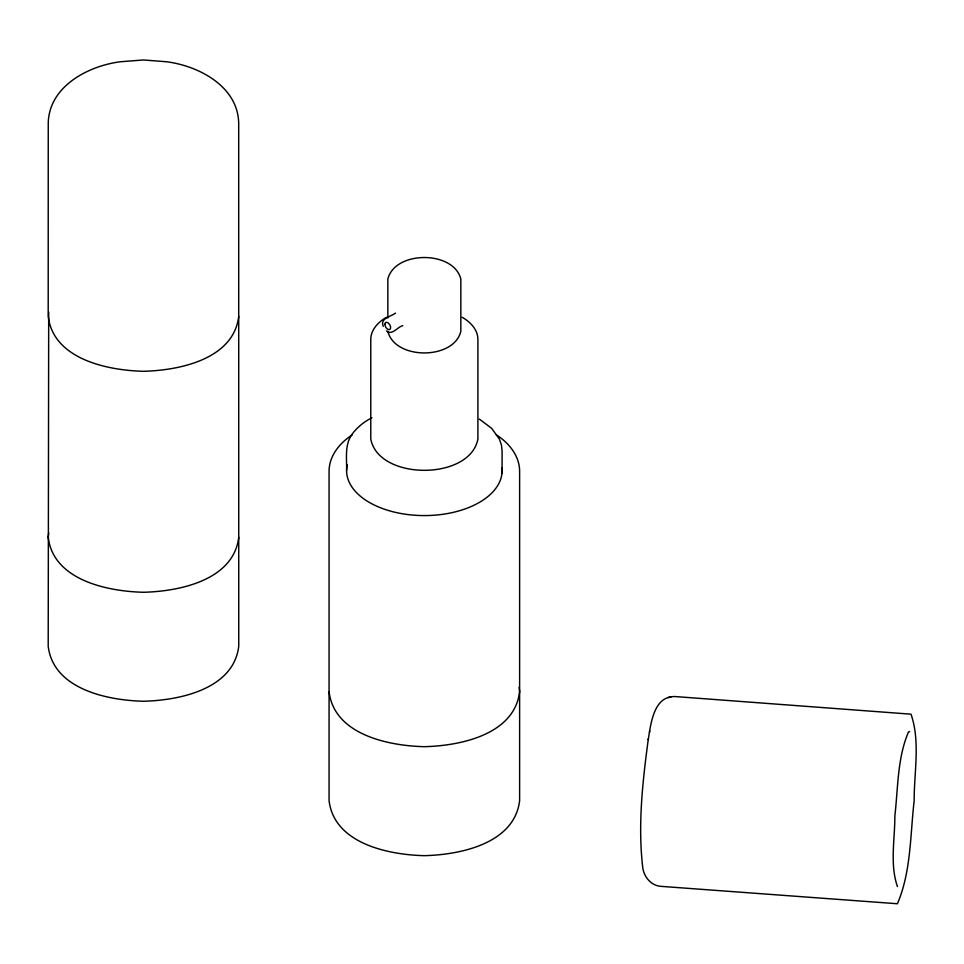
<?xml version="1.0" encoding="UTF-8"?>
<svg xmlns="http://www.w3.org/2000/svg" width="964" height="964" viewBox="0 0 964 964"><rect width="100%" height="100%" fill="white"/><g stroke="black" fill="none" stroke-linecap="round" stroke-linejoin="round"><path stroke-width="1.45" d="M48.694 311.974L48.2 646.241C53.357 689.32 107.751 700.382 143.479 701.25C179.196 700.382 233.589 689.32 238.747 646.241L238.698 123.115C237.927 86.338 198.705 65.865 166.531 61.756L143.479 59.973L120.416 61.756C88.242 65.865 49.019 86.338 48.248 123.115L48.2 316.276C53.357 359.355 107.751 370.417 143.479 371.285C179.196 370.417 233.589 359.355 238.747 316.276M48.2 537.105L48.694 532.803M238.747 537.273C233.589 580.34 179.196 591.402 143.479 592.27C107.751 591.402 53.357 580.34 48.2 537.273M519.62 691.682C514.451 734.761 460.057 745.823 424.341 746.69C388.625 745.823 334.231 734.761 329.073 691.682M648.218 739.737C642.651 781.43 637.891 823.991 642.566 865.985C643.229 876.156 650.76 885.928 661.461 886.386L897.4 903.75C911.173 871.757 910.173 835.005 914.161 800.759C914.053 772.333 920.463 741.328 911.004 714.179L676.391 696.647C653.616 694.767 650.905 723.735 648.218 739.737L648.411 738.605M649.519 732.303L649.748 731.013M386.468 317.277C378.539 321.856 370.959 329.411 370.779 339.135L370.779 438.994C378.527 480.759 470.155 480.759 477.903 438.994L477.903 339.135C477.734 329.411 470.143 321.856 462.214 317.277M352.282 434.897C339.979 442.717 329.351 455.526 329.073 470.697L329.073 800.662C334.231 843.729 388.625 854.803 424.341 855.671C460.057 854.803 514.451 843.729 519.62 800.662L519.62 470.697C519.331 455.526 508.703 442.717 496.412 434.897M395.541 313.107C391.131 316.517 379.527 318.421 383.323 326.35M402.771 325.627C397.65 326.844 391.866 336.014 386.431 330.881M371.923 417.774C364.404 421.557 357.644 426.919 352.523 433.619C344.341 444.139 346.907 458.045 346.606 470.36M671.004 697.008L668.088 697.623M909.63 731.652L908.534 731.881C897.291 757.981 898.111 787.974 894.857 815.918C894.941 839.114 889.712 864.407 897.436 886.555M479.313 419.063L491.664 428.353L499.436 439.186L501.425 444.946L502.087 450.803L502.087 473.372M519.126 687.224L519.62 691.525M387.841 331.351C394.879 360.126 453.815 360.126 460.84 331.351L460.84 279.102C453.815 250.339 394.879 250.339 387.841 279.102L387.841 317.915M501.919 467.769A77.747 44.886 0 0 1 421.798 515.559A77.747 44.886 0 0 1 347.269 464.841M384.901 324.302A4.025 2.326 60 0 0 389.179 329.628A4.025 2.326 60 0 0 389.179 323.928A4.025 2.326 60 0 0 384.901 324.302"/></g></svg>
